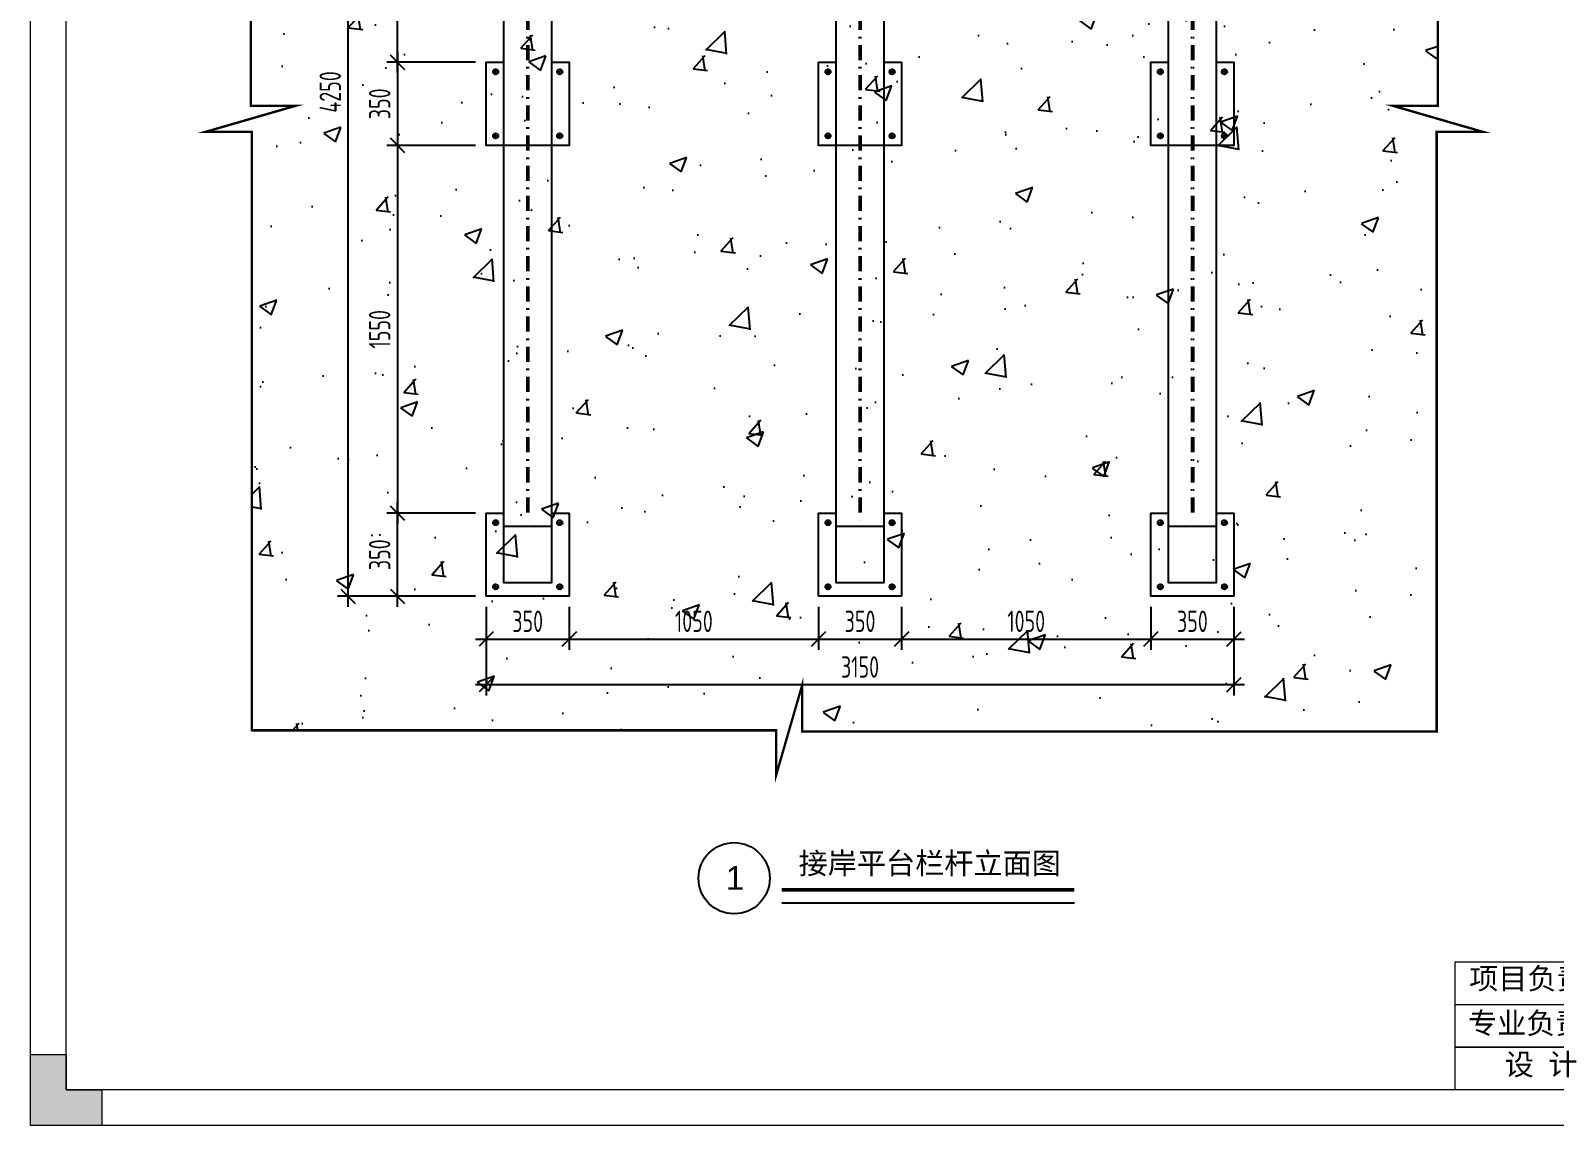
# Model space of a CAD drawing. Header units: millimetres. Extents: x 4 to 2106212, y -117026 to 198097.
# Drawn here: x 1901220 to 1907639, y 181227 to 185841 of the extents above; entities that cross this region are included whole.
import ezdxf

# ---------------------------------------------------------------- set-up
doc = ezdxf.new("R2010")
doc.units = ezdxf.units.MM
doc.linetypes.add('DASHDOT2', pattern=[12.7, 6.35, -3.175, 0, -3.175])
for name, color, linetype in [('H200', 3, 'Continuous'), ('STEEL', 34, 'Continuous'), ('细实线(绿色)', 3, 'Continuous')]:
    doc.layers.add(name, color=color, linetype=linetype)
doc.layers.add('图框', color=7, linetype='Continuous', lineweight=13)
doc.layers.add('文本', color=3, linetype='Continuous', lineweight=13)
doc.styles.add('Arial', font='arial.ttf')
doc.styles.add('hztxt', font='ros1.shx', dxfattribs={"width": 0.8, "bigfont": 'hztxt.shx'})
doc.styles.get("Standard").update_dxf_attribs({"font": 'arial.ttf'})
doc.dimstyles.new('DIM-30', dxfattribs={"dimscale": 30, "dimtxt": 3, "dimasz": 2, "dimexe": 1.5, "dimexo": 1.5, "dimgap": 1, "dimtad": 1, "dimdec": 1, "dimdsep": 46, "dimtxsty": 'hztxt', "dimblk": 'OBLIQUE', "dimcen": 0, "dimdle": 1.5, "dimclrd": 9, "dimclre": 9, "dimclrt": 2, "dimadec": 1, "dimazin": 0, "dimtfac": 1, "dimtdec": 1, "dimtix": 1, "dimtmove": 2, "dimatfit": 3, "dimldrblk": 'OBLIQUE', "dimfxl": 15, "dimtolj": 1, "dimtzin": 0, "dimarcsym": 1})

# ---------------------------------------------------------------- blocks, each defined once
blk = doc.blocks.new('GW-TK')
at = {"layer": '图框', "linetype": 'Continuous', "lineweight": 0}
h = blk.add_hatch(color=256, dxfattribs=at)
h.dxf.hatch_style = 1
h.paths.add_polyline_path([(927193.56, 464418.01), (927193.56, 464423.01), (927188.55, 464423.01), (927188.55, 464428.01), (927183.55, 464428.01), (927183.55, 464418.01)])
at = {"layer": '图框', "linetype": 'Continuous'}
for p, q in [((927383.55, 464441.02), (927383.55, 464423.01)), ((927383.55, 464435.01), (927523.55, 464435.01)), ((927451.56, 464429.01), (927383.55, 464429.01)), ((927383.55, 464429.01), (927598.55, 464429.01))]:
    blk.add_line(p, q, dxfattribs=at)
at = {"layer": '图框'}
for points in [[(927183.55, 464715.01), (927603.55, 464715.01), (927603.55, 464418.01), (927183.55, 464418.01)], [(927188.55, 464710.01), (927598.55, 464710.01), (927598.55, 464423.01), (927188.55, 464423.01)]]:
    blk.add_lwpolyline(points, close=True, dxfattribs=at)
at = {"layer": '图框', "linetype": 'Continuous'}
blk.add_lwpolyline([(927383.55, 464441.02), (927598.55, 464441.02)], dxfattribs=at)
at = {"layer": '图框', "linetype": 'Continuous', "lineweight": 0}
blk.add_lwpolyline([(927188.55, 464428.01), (927188.55, 464423.01), (927193.56, 464423.01), (927193.56, 464418.01), (927183.55, 464418.01), (927183.55, 464428.01)], close=True, dxfattribs=at)
at = {"layer": '图框', "linetype": 'Continuous', "char_height": 3, "attachment_point": 1}
for s, width, heights, insert in [('{\\fSimSun|b0|i0|c134|p2;项目负责人}', 26.0225, [0], (927385.56, 464440.15)), ('{\\fSimSun|b0|i0|c134|p2;专业负责人}', 24.6361, [2.04], (927385.39, 464433.9)), ('{\\fSimSun|b0|i0|c134|p2;设 计}', 16.2353, [0], (927390.55, 464428.09))]:
    blk.add_mtext_dynamic_manual_height_columns(s, width=width, gutter_width=17.5, heights=heights, dxfattribs=dict(at, insert=insert))
blk = doc.blocks.new('_Oblique')
at = {"color": 0, "linetype": 'ByBlock', "lineweight": -2}
blk.add_line((-0.5, -0.5), (0.5, 0.5), dxfattribs=at)
blk = doc.blocks.new('*D983')
at = {"color": 9, "lineweight": -2, "transparency": 16777216}
for p, q in [((1903139.1, 183411.9), (1903139.1, 183231.4)), ((1903489.1, 183411.9), (1903489.1, 183231.4)), ((1903094.1, 183276.4), (1903534.1, 183276.4))]:
    blk.add_line(p, q, dxfattribs=at)
at = {"layer": 'Defpoints', "color": 0, "transparency": 16777216}
for p in [(1903139.1, 183456.9, 0), (1903489.1, 183456.9, 0), (1903489.1, 183276.4)]:
    blk.add_point(p, dxfattribs=at)
at = {"color": 9, "lineweight": -2, "transparency": 16777216, "xscale": 60, "yscale": 60, "zscale": 60, "rotation": 180}
blk.add_blockref('_Oblique', (1903139.1, 183276.4), dxfattribs=at)
at = {"color": 9, "lineweight": -2, "transparency": 16777216, "xscale": 60, "yscale": 60, "zscale": 60}
blk.add_blockref('_Oblique', (1903489.1, 183276.4), dxfattribs=at)
at = {"color": 2, "transparency": 16777216, "insert": (1903314.1, 183351.4), "char_height": 90, "attachment_point": 5, "style": 'hztxt'}
blk.add_mtext('\\A1;350', dxfattribs=at)
blk = doc.blocks.new('*D984')
at = {"color": 9, "lineweight": -2, "transparency": 16777216}
for p, q in [((1903489.1, 183411.9), (1903489.1, 183231.4)), ((1904539.1, 183411.9), (1904539.1, 183231.4)), ((1903444.1, 183276.4), (1904584.1, 183276.4))]:
    blk.add_line(p, q, dxfattribs=at)
at = {"layer": 'Defpoints', "color": 0, "transparency": 16777216}
for p in [(1903489.1, 183456.9, 0), (1904539.1, 183456.9, 0), (1904539.1, 183276.4)]:
    blk.add_point(p, dxfattribs=at)
at = {"color": 9, "lineweight": -2, "transparency": 16777216, "xscale": 60, "yscale": 60, "zscale": 60, "rotation": 180}
blk.add_blockref('_Oblique', (1903489.1, 183276.4), dxfattribs=at)
at = {"color": 9, "lineweight": -2, "transparency": 16777216, "xscale": 60, "yscale": 60, "zscale": 60}
blk.add_blockref('_Oblique', (1904539.1, 183276.4), dxfattribs=at)
at = {"color": 2, "transparency": 16777216, "insert": (1904014.1, 183351.4), "char_height": 90, "attachment_point": 5, "style": 'hztxt'}
blk.add_mtext('\\A1;1050', dxfattribs=at)
blk = doc.blocks.new('*D985')
at = {"color": 9, "lineweight": -2, "transparency": 16777216}
for p, q in [((1904539.1, 183411.9), (1904539.1, 183231.4)), ((1904889.1, 183411.9), (1904889.1, 183231.4)), ((1904494.1, 183276.4), (1904934.1, 183276.4))]:
    blk.add_line(p, q, dxfattribs=at)
at = {"layer": 'Defpoints', "color": 0, "transparency": 16777216}
for p in [(1904539.1, 183456.9, 0), (1904889.1, 183456.9, 0), (1904889.1, 183276.4)]:
    blk.add_point(p, dxfattribs=at)
at = {"color": 9, "lineweight": -2, "transparency": 16777216, "xscale": 60, "yscale": 60, "zscale": 60, "rotation": 180}
blk.add_blockref('_Oblique', (1904539.1, 183276.4), dxfattribs=at)
at = {"color": 9, "lineweight": -2, "transparency": 16777216, "xscale": 60, "yscale": 60, "zscale": 60}
blk.add_blockref('_Oblique', (1904889.1, 183276.4), dxfattribs=at)
at = {"color": 2, "transparency": 16777216, "insert": (1904714.1, 183351.4), "char_height": 90, "attachment_point": 5, "style": 'hztxt'}
blk.add_mtext('\\A1;350', dxfattribs=at)
blk = doc.blocks.new('*D986')
at = {"color": 9, "lineweight": -2, "transparency": 16777216}
for p, q in [((1904889.1, 183411.9), (1904889.1, 183231.4)), ((1905939.1, 183411.9), (1905939.1, 183231.4)), ((1904844.1, 183276.4), (1905984.1, 183276.4))]:
    blk.add_line(p, q, dxfattribs=at)
at = {"layer": 'Defpoints', "color": 0, "transparency": 16777216}
for p in [(1904889.1, 183456.9, 0), (1905939.1, 183456.9, 0), (1905939.1, 183276.4)]:
    blk.add_point(p, dxfattribs=at)
at = {"color": 9, "lineweight": -2, "transparency": 16777216, "xscale": 60, "yscale": 60, "zscale": 60, "rotation": 180}
blk.add_blockref('_Oblique', (1904889.1, 183276.4), dxfattribs=at)
at = {"color": 9, "lineweight": -2, "transparency": 16777216, "xscale": 60, "yscale": 60, "zscale": 60}
blk.add_blockref('_Oblique', (1905939.1, 183276.4), dxfattribs=at)
at = {"color": 2, "transparency": 16777216, "insert": (1905414.1, 183351.4), "char_height": 90, "attachment_point": 5, "style": 'hztxt'}
blk.add_mtext('\\A1;1050', dxfattribs=at)
blk = doc.blocks.new('*D987')
at = {"color": 9, "lineweight": -2, "transparency": 16777216}
for p, q in [((1905939.1, 183411.9), (1905939.1, 183231.4)), ((1906289.1, 183411.9), (1906289.1, 183231.4)), ((1905894.1, 183276.4), (1906334.1, 183276.4))]:
    blk.add_line(p, q, dxfattribs=at)
at = {"layer": 'Defpoints', "color": 0, "transparency": 16777216}
for p in [(1905939.1, 183456.9, 0), (1906289.1, 183456.9, 0), (1906289.1, 183276.4)]:
    blk.add_point(p, dxfattribs=at)
at = {"color": 9, "lineweight": -2, "transparency": 16777216, "xscale": 60, "yscale": 60, "zscale": 60, "rotation": 180}
blk.add_blockref('_Oblique', (1905939.1, 183276.4), dxfattribs=at)
at = {"color": 9, "lineweight": -2, "transparency": 16777216, "xscale": 60, "yscale": 60, "zscale": 60}
blk.add_blockref('_Oblique', (1906289.1, 183276.4), dxfattribs=at)
at = {"color": 2, "transparency": 16777216, "insert": (1906114.1, 183351.4), "char_height": 90, "attachment_point": 5, "style": 'hztxt'}
blk.add_mtext('\\A1;350', dxfattribs=at)
blk = doc.blocks.new('*D981')
at = {"color": 9, "lineweight": -2, "transparency": 16777216}
for p, q in [((1903139.1, 183411.9), (1903139.1, 183039)), ((1906289.1, 183411.9), (1906289.1, 183039)), ((1906334.1, 183084), (1903094.1, 183084))]:
    blk.add_line(p, q, dxfattribs=at)
at = {"layer": 'Defpoints', "color": 0, "transparency": 16777216}
for p in [(1903139.1, 183456.9, 0), (1906289.1, 183456.9, 0), (1903139.1, 183084)]:
    blk.add_point(p, dxfattribs=at)
at = {"color": 9, "lineweight": -2, "transparency": 16777216, "xscale": 60, "yscale": 60, "zscale": 60, "rotation": 180}
blk.add_blockref('_Oblique', (1903139.1, 183084), dxfattribs=at)
at = {"color": 9, "lineweight": -2, "transparency": 16777216, "xscale": 60, "yscale": 60, "zscale": 60}
blk.add_blockref('_Oblique', (1906289.1, 183084), dxfattribs=at)
at = {"color": 2, "transparency": 16777216, "insert": (1904714.1, 183159), "char_height": 90, "attachment_point": 5, "style": 'hztxt'}
blk.add_mtext('\\A1;3150', dxfattribs=at)
blk = doc.blocks.new('*D982')
at = {"color": 9, "lineweight": -2, "transparency": 16777216}
for p, q in [((1902557.3, 183411.9), (1902557.3, 187751.9)), ((1903094.1, 187706.9), (1902512.3, 187706.9)), ((1903094.1, 183456.9), (1902512.3, 183456.9))]:
    blk.add_line(p, q, dxfattribs=at)
at = {"layer": 'Defpoints', "color": 0, "transparency": 16777216}
for p in [(1902557.3, 187706.9), (1903139.1, 187706.9), (1903139.1, 183456.9)]:
    blk.add_point(p, dxfattribs=at)
at = {"color": 9, "lineweight": -2, "transparency": 16777216, "xscale": 60, "yscale": 60, "zscale": 60}
for p, rotation in [((1902557.3, 187706.9), 90), ((1902557.3, 183456.9), 270)]:
    blk.add_blockref('_Oblique', p, dxfattribs=dict(at, rotation=rotation))
at = {"color": 2, "transparency": 16777216, "insert": (1902482.3, 185581.9), "char_height": 90, "attachment_point": 5, "rotation": 90, "style": 'hztxt'}
blk.add_mtext('\\A1;4250', dxfattribs=at)
blk = doc.blocks.new('*U954')
at = {"layer": 'STEEL'}
for p, q in [((-148.2, 135), (-121.8, 135)), ((-135, 148.2), (-135, 121.8)), ((121.8, 135), (148.2, 135)), ((135, 148.2), (135, 121.8)), ((-135, -148.2), (-135, -121.8)), ((135, -148.2), (135, -121.8)), ((-148.2, -135), (-121.8, -135)), ((121.8, -135), (148.2, -135))]:
    blk.add_line(p, q, dxfattribs=at)
blk.add_lwpolyline([(100, 175), (175, 175), (175, -175), (-175, -175), (-175, 175), (-100, 175)], dxfattribs=at)
for centre in [(-135, 135), (135, 135), (-135, -135), (135, -135)]:
    blk.add_circle(centre, 11, dxfattribs=at)
blk = doc.blocks.new('*U955')
at = {"color": 0, "linetype": 'ByBlock', "lineweight": -2, "transparency": 16777216}
for p in [(0, 0), (1400, 0), (2800, 0)]:
    blk.add_blockref('*U954', p, dxfattribs=at)
blk = doc.blocks.new('*U945')
h = blk.add_hatch()
h.set_pattern_fill('AR-CONC', color=252, scale=4, angle=-1.78635)
h.set_pattern_definition([(48.21365, (-1955493.9, -187048), (726.39706, -86.44208), [76.2, -838.2]), (353.21365, (-1955493.9, -187048), (-117.08218, 768.2505), [60.96, -670.56234]), (98.665094, (-1955433.35, -187055.2), (609.31489, 681.8084), [64.76004, -712.36098]), (44.39785, (-1955487.55, -186844.9), (1078.5469, -201.8886), [114.3, -1257.3]), (94.849206, (-1955397.7, -186861.7), (980.00676, 959.62144), [97.1401, -1068.54243]), (349.3978, (-1955487.6, -186844.9), (980.00676, 959.62144), [91.43987, -1005.8389]), (19.21365, (-1955387.6, -186898.8), (593.41132, -427.76689), [76.2, -838.2]), (324.21365, (-1955387.6, -186898.8), (270.0545, 728.68768), [60.96, -670.56]), (69.665094, (-1955338.1, -186934.5), (863.4658, 300.9208), [64.76004, -712.35975]), (35.713649, (-1955493.89, -187047.98), (22.89163, 337.670666), [0, -662.432, 0, -680.72, 0, -673.1]), (5.713649, (-1955493.9, -187048), (279.640336, 392.19577), [0, -388.112, 0, -647.192, 0, -256.54]), (325.713649, (-1955720.34, -187040.92), (541.38448, -39.810717), [0, -254, 0, -792.48, 0, -1051.56]), (315.71365, (-1955821.9, -187037.75), (595.39922, 83.18622), [0, -330.2, 0, -526.288, 0, -746.76])])
h.paths.add_polyline_path([(2495.4, 116.7), (2690.3, 116.7), (2310.4, 226.6), (2500, 226.6), (2500, 2594.8), (-232.2, 2594.8), (-2500, 2594.8), (-2500, 226.6), (-2310.4, 226.6), (-2690.3, 116.7), (-2495.4, 116.7), (-2495.4, -2405.2), (-287.2, -2405.2), (-287.2, -2594.8), (-177.3, -2214.9), (-177.3, -2409.9), (2495.4, -2409.9)])
at = {"color": 252, "const_width": 10}
for points in [[(-2495.4, -2409.9), (-2495.4, 116.7), (-2690.3, 116.7), (-2310.4, 226.6), (-2500, 226.6), (-2500, 2594.8), (-227.4, 2594.8)], [(-2495.4, -2405.2), (-287.2, -2405.2), (-287.2, -2594.8), (-177.3, -2214.9), (-177.3, -2409.9), (2495.4, -2409.9), (2495.4, 116.7), (2690.3, 116.7), (2310.4, 226.6), (2500, 226.6), (2500, 2594.8), (-232.2, 2594.8)]]:
    blk.add_lwpolyline(points, dxfattribs=at)
blk = doc.blocks.new('*U946')
at = {"layer": 'H200', "color": 0, "linetype": 'ByBlock', "lineweight": -2, "transparency": 16777216}
blk.add_blockref('*U945', (0, 0), dxfattribs=at)
blk = doc.blocks.new('*D1007')
at = {"color": 9, "lineweight": -2, "transparency": 16777216}
for p, q in [((1903094.1, 183806.9), (1902720.7, 183806.9)), ((1902765.7, 183411.9), (1902765.7, 183851.9)), ((1903094.1, 183456.9), (1902720.7, 183456.9))]:
    blk.add_line(p, q, dxfattribs=at)
at = {"layer": 'Defpoints', "color": 0, "transparency": 16777216}
for p in [(1902765.7, 183806.9), (1903139.1, 183806.9), (1903139.1, 183456.9)]:
    blk.add_point(p, dxfattribs=at)
at = {"color": 9, "lineweight": -2, "transparency": 16777216, "xscale": 60, "yscale": 60, "zscale": 60}
for p, rotation in [((1902765.7, 183806.9), 90), ((1902765.7, 183456.9), 270)]:
    blk.add_blockref('_Oblique', p, dxfattribs=dict(at, rotation=rotation))
at = {"color": 2, "transparency": 16777216, "insert": (1902690.7, 183631.9), "char_height": 90, "attachment_point": 5, "rotation": 90, "style": 'hztxt'}
blk.add_mtext('\\A1;350', dxfattribs=at)
blk = doc.blocks.new('*D1008')
at = {"color": 9, "lineweight": -2, "transparency": 16777216}
for p, q in [((1902765.7, 185661.9), (1902765.7, 187401.9)), ((1903094.1, 187356.9), (1902720.7, 187356.9)), ((1903094.1, 185706.9), (1902720.7, 185706.9))]:
    blk.add_line(p, q, dxfattribs=at)
at = {"layer": 'Defpoints', "color": 0, "transparency": 16777216}
for p in [(1902765.7, 187356.9), (1903139.1, 187356.9), (1903139.1, 185706.9)]:
    blk.add_point(p, dxfattribs=at)
at = {"color": 9, "lineweight": -2, "transparency": 16777216, "xscale": 60, "yscale": 60, "zscale": 60}
for p, rotation in [((1902765.7, 187356.9), 90), ((1902765.7, 185706.9), 270)]:
    blk.add_blockref('_Oblique', p, dxfattribs=dict(at, rotation=rotation))
at = {"color": 2, "transparency": 16777216, "insert": (1902690.7, 186531.9), "char_height": 90, "attachment_point": 5, "rotation": 90, "style": 'hztxt'}
blk.add_mtext('\\A1;1650', dxfattribs=at)
blk = doc.blocks.new('*U949')
at = {"layer": 'STEEL'}
for p, q in [((-148.2, 135), (-121.8, 135)), ((-135, 148.2), (-135, 121.8)), ((121.8, 135), (148.2, 135)), ((135, 148.2), (135, 121.8)), ((-135, -148.2), (-135, -121.8)), ((135, -148.2), (135, -121.8)), ((-148.2, -135), (-121.8, -135)), ((121.8, -135), (148.2, -135))]:
    blk.add_line(p, q, dxfattribs=at)
blk.add_lwpolyline([(100, 175), (175, 175), (175, -175), (-175, -175), (-175, 175), (-100, 175)], dxfattribs=at)
for centre in [(-135, 135), (135, 135), (-135, -135), (135, -135)]:
    blk.add_circle(centre, 11, dxfattribs=at)
blk = doc.blocks.new('*U950')
at = {"color": 0, "linetype": 'ByBlock', "lineweight": -2, "transparency": 16777216}
for p in [(0, 0), (1400, 0), (2800, 0)]:
    blk.add_blockref('*U949', p, dxfattribs=at)
blk = doc.blocks.new('*D1012')
at = {"color": 9, "lineweight": -2, "transparency": 16777216}
for p, q in [((1902765.7, 185751.9), (1902765.7, 185311.9)), ((1903094.1, 185706.9), (1902720.7, 185706.9)), ((1903094.1, 185356.9), (1902720.7, 185356.9))]:
    blk.add_line(p, q, dxfattribs=at)
at = {"layer": 'Defpoints', "color": 0, "transparency": 16777216}
for p in [(1903139.1, 185706.9), (1902765.7, 185356.9), (1903139.1, 185356.9)]:
    blk.add_point(p, dxfattribs=at)
at = {"color": 9, "lineweight": -2, "transparency": 16777216, "xscale": 60, "yscale": 60, "zscale": 60}
for p, rotation in [((1902765.7, 185706.9), 90), ((1902765.7, 185356.9), 270)]:
    blk.add_blockref('_Oblique', p, dxfattribs=dict(at, rotation=rotation))
at = {"color": 2, "transparency": 16777216, "insert": (1902690.7, 185531.9), "char_height": 90, "attachment_point": 5, "rotation": 90, "style": 'hztxt'}
blk.add_mtext('\\A1;350', dxfattribs=at)
blk = doc.blocks.new('*D980')
at = {"color": 9, "lineweight": -2, "transparency": 16777216}
for p, q in [((1902765.7, 185401.9), (1902765.7, 183761.9)), ((1903094.1, 185356.9), (1902720.7, 185356.9)), ((1903094.1, 183806.9), (1902720.7, 183806.9))]:
    blk.add_line(p, q, dxfattribs=at)
at = {"layer": 'Defpoints', "color": 0, "transparency": 16777216}
for p in [(1903139.1, 185356.9), (1902765.7, 183806.9), (1903139.1, 183806.9)]:
    blk.add_point(p, dxfattribs=at)
at = {"color": 9, "lineweight": -2, "transparency": 16777216, "xscale": 60, "yscale": 60, "zscale": 60}
for p, rotation in [((1902765.7, 185356.9), 90), ((1902765.7, 183806.9), 270)]:
    blk.add_blockref('_Oblique', p, dxfattribs=dict(at, rotation=rotation))
at = {"color": 2, "transparency": 16777216, "insert": (1902690.7, 184581.9), "char_height": 90, "attachment_point": 5, "rotation": 90, "style": 'hztxt'}
blk.add_mtext('\\A1;1550', dxfattribs=at)

msp = doc.modelspace()

# ---------------------------------------------------------------- linework, layer by layer
msp.add_line((1904384.4083, 182164.8312, -0.0005), (1905617.2791, 182164.8312, -0.0005))
at = {"color": 252, "linetype": 'DASHDOT2', "ltscale": 10}
for points in [[(1903310.085, 187431.8804), (1903310.085, 183752.8541)], [(1903318.085, 187431.8804), (1903318.085, 183752.8541)], [(1904710.085, 187431.8804), (1904710.085, 183753.1837)], [(1904718.085, 187431.8804), (1904718.085, 183753.1837)], [(1906110.085, 187431.8804), (1906110.085, 183752.8541)], [(1906118.085, 187431.8804), (1906118.085, 183752.8541)]]:
    msp.add_lwpolyline(points, dxfattribs=at)
at = {"const_width": 15, "elevation": -0.0005}
msp.add_lwpolyline([(1904384.4083, 182220.2312), (1905617.2791, 182220.2312)], dxfattribs=at)
msp.add_circle((1904183.7405, 182268.7871, -0.001), 150)
at = {"layer": 'H200'}
for points in [[(1903214.085, 187431.8804), (1903414.085, 187431.8804), (1903414.085, 183512.9449), (1903214.085, 183512.9449)], [(1904614.085, 187431.8804), (1904814.085, 187431.8804), (1904814.085, 183512.9449), (1904614.085, 183512.9449)], [(1906014.085, 187431.8804), (1906214.085, 187431.8804), (1906214.085, 183512.9449), (1906014.085, 183512.9449)]]:
    msp.add_lwpolyline(points, close=True, dxfattribs=at)
at = {"layer": '细实线(绿色)', "color": 252}
for points, elevation in [([(1903214.085, 183751.8541), (1903414.085, 183751.8541)], 0.0005), ([(1904614.085, 183752.1837), (1904814.085, 183752.1837)], 0.001), ([(1906014.085, 183751.8541), (1906214.085, 183751.8541)], 0.0005)]:
    msp.add_lwpolyline(points, dxfattribs=dict(at, elevation=elevation))

# ---------------------------------------------------------------- block references
for name, p in [('*U950', (1903314.085, 185531.8801)), ('*U955', (1903314.085, 183631.8801))]:
    msp.add_blockref(name, p)
at = {"layer": 'H200', "color": 21}
msp.add_blockref('*U946', (1904647.5828, 185297.1055), dxfattribs=at)
at = {"layer": '文本', "xscale": 30, "yscale": 30, "zscale": 30}
msp.add_blockref('GW-TK', (-25914286.8213, -13751313.6738), dxfattribs=at)

# ---------------------------------------------------------------- texts
msp.add_text('1', height=100).set_placement((1904148.486, 182219.8795, -0.001))
at = {"insert": (1905007.6093, 182326.6626, -0.0005), "char_height": 90, "attachment_point": 5, "line_spacing_factor": 2, "style": 'Arial'}
msp.add_mtext('接岸平台栏杆立面图', dxfattribs=at)

# ---------------------------------------------------------------- dimensions: what is measured, and where the dimension line sits
for base, p1, p2, picture, middle in [((1902557.2759, 187706.8804), (1903139.085, 183456.8801), (1903139.085, 187706.8804), '*D982', (1902482.2759, 185581.8802)), ((1902765.7465, 187356.8804), (1903139.085, 185706.8801), (1903139.085, 187356.8804), '*D1008', (1902690.7465, 186531.8802)), ((1902765.7465, 185356.8801), (1903139.085, 185706.8801), (1903139.085, 185356.8801), '*D1012', (1902690.7465, 185531.8801)), ((1902765.7465, 183806.8801), (1903139.085, 185356.8801), (1903139.085, 183806.8801), '*D980', (1902690.7465, 184581.8801)), ((1902765.7465, 183806.8801), (1903139.085, 183456.8801), (1903139.085, 183806.8801), '*D1007', (1902690.7465, 183631.8801))]:
    dim = msp.add_linear_dim(base=base, p1=p1, p2=p2, angle=90, dimstyle='DIM-30')
    dim.commit()
    dim.dimension.update_dxf_attribs({"geometry": picture, "text_midpoint": middle})
for base, p1, p2, picture, middle in [((1903489.085, 183276.357, 0.0005), (1903139.085, 183456.8801), (1903489.085, 183456.8801), '*D983', (1903314.085, 183351.357, 0.0005)), ((1903139.085, 183083.9765, 0.0005), (1906289.085, 183456.8801), (1903139.085, 183456.8801), '*D981', (1904714.085, 183158.9765, 0.0005)), ((1904539.085, 183276.357, 0.0005), (1903489.085, 183456.8801), (1904539.085, 183456.8801), '*D984', (1904014.085, 183351.357, 0.0005)), ((1904889.085, 183276.357, 0.0005), (1904539.085, 183456.8801), (1904889.085, 183456.8801), '*D985', (1904714.085, 183351.357, 0.0005)), ((1905939.085, 183276.357, 0.0005), (1904889.085, 183456.8801), (1905939.085, 183456.8801), '*D986', (1905414.085, 183351.357, 0.0005)), ((1906289.085, 183276.357, 0.0005), (1905939.085, 183456.8801), (1906289.085, 183456.8801), '*D987', (1906114.085, 183351.357, 0.0005))]:
    dim = msp.add_linear_dim(base=base, p1=p1, p2=p2, dimstyle='DIM-30')
    dim.commit()
    dim.dimension.update_dxf_attribs({"geometry": picture, "text_midpoint": middle})

doc.saveas('drawing.dxf')
